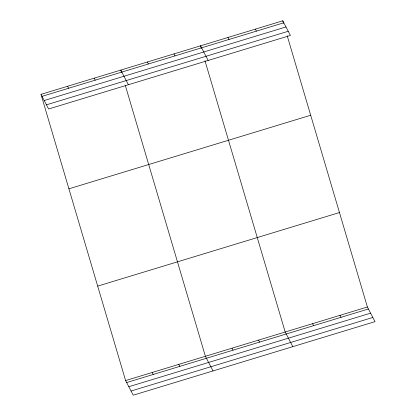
<?xml version="1.0" encoding="UTF-8"?>
<svg xmlns="http://www.w3.org/2000/svg" width="416" height="416" viewBox="0 0 416 416"><rect width="100%" height="100%" fill="white"/><g stroke="black" fill="none" stroke-linecap="round" stroke-linejoin="round"><path stroke-width="0.62" d="M40.986 94.364L282.766 20.8L290.389 35.443L48.61 109.002L40.986 94.364L125.611 380.557L133.234 395.2L375.014 321.636L367.39 306.998L287.175 35.714M42.021 96.351L283.8 22.792M44.195 100.526L285.974 26.962M46.436 104.832L288.215 31.268M68.916 188.807L310.69 115.242M97.687 286.114L339.466 212.55M125.611 380.557L367.39 306.998M126.651 382.548L368.425 308.984M128.825 386.724L370.599 313.16M131.061 391.024L372.84 317.46M255.362 29.136L256.396 31.127M227.963 37.476L228.998 39.463M208.182 60.455L200.559 45.812L201.297 48.298M339.986 315.333L341.026 317.32M173.966 53.903L175.001 55.895M312.588 323.669L313.622 325.66M147.368 61.994L148.403 63.986M292.807 346.648L285.184 332.004L204.968 60.726M128.398 84.729L120.775 70.086L121.508 72.571M258.591 340.101L259.626 342.087M94.177 78.182L95.212 80.168M231.993 348.192L233.033 350.178M67.584 86.273L68.619 88.26M213.023 370.926L205.4 356.283L125.367 85.623M178.802 364.374L179.842 366.366M152.209 372.466L153.244 374.457M282.766 20.8L283.499 23.286"/></g></svg>
